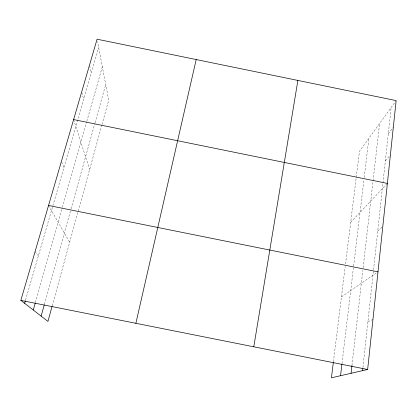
<?xml version="1.0" encoding="UTF-8"?>
<svg xmlns="http://www.w3.org/2000/svg" width="417" height="417" viewBox="0 0 417 417"><rect width="100%" height="100%" fill="white"/><g stroke="black" fill="none" stroke-linecap="round" stroke-linejoin="round"><path stroke-width="0.31" stroke-dasharray="2.08 1.56" d="M362.946 367.44L382.879 183.683M382.952 183.047L391.141 107.534M351.948 365.62L362.826 270.325M363.124 267.74L379.59 123.515M341.997 363.551L353.553 266.729M353.626 266.082L363.895 180.05M364.197 177.522L368.878 138.329M333.428 361.669L345.203 266.578M345.521 263.997L359.47 151.335L395.79 101.107M52.203 305.869L101.831 125.142M102.003 124.521L108.691 100.163L97.526 41.575M44.442 304.238L70.864 209.501M71.036 208.881L94.883 123.364M95.055 122.749L105.715 84.542M35.382 302.518L62.216 207.994M62.394 207.379L86.673 121.853M86.851 121.238L102.321 66.741M25.536 300.183L98.657 47.528M388.295 133.779L393.314 127.347M385.36 160.842L390.39 154.936M350.687 222.297L386.95 183.861M377.745 231.018L382.801 226.567M341.45 296.878L378 271.853M367.893 321.804L372.954 319.438M35.054 251.706L38.385 255.788M48.544 205.472L69.66 242.303M61.617 162.025L63.937 167.504M73.616 119.57L89.665 169.448M81.852 92.538L83.671 99.309M89.634 65.75L91.281 73.017"/><path stroke-width="0.63" d="M333.345 362.316L331.432 377.802L367.648 369.493L396.15 100.612L97.072 39.198L20.85 300.37L47.939 321.398L52.036 306.49M362.597 370.65L362.806 368.722M351.067 373.298L351.948 365.62M340.543 375.712L341.919 364.192M253.786 346.798L297.884 80.434M135.874 323.295L196.198 59.553M41.132 316.112L44.265 304.863M33.261 310.003L35.205 303.143M24.634 303.31L25.359 300.808M20.85 300.37L367.648 369.493M48.544 205.472L378 271.853M73.616 119.57L387.372 183.417"/></g></svg>
